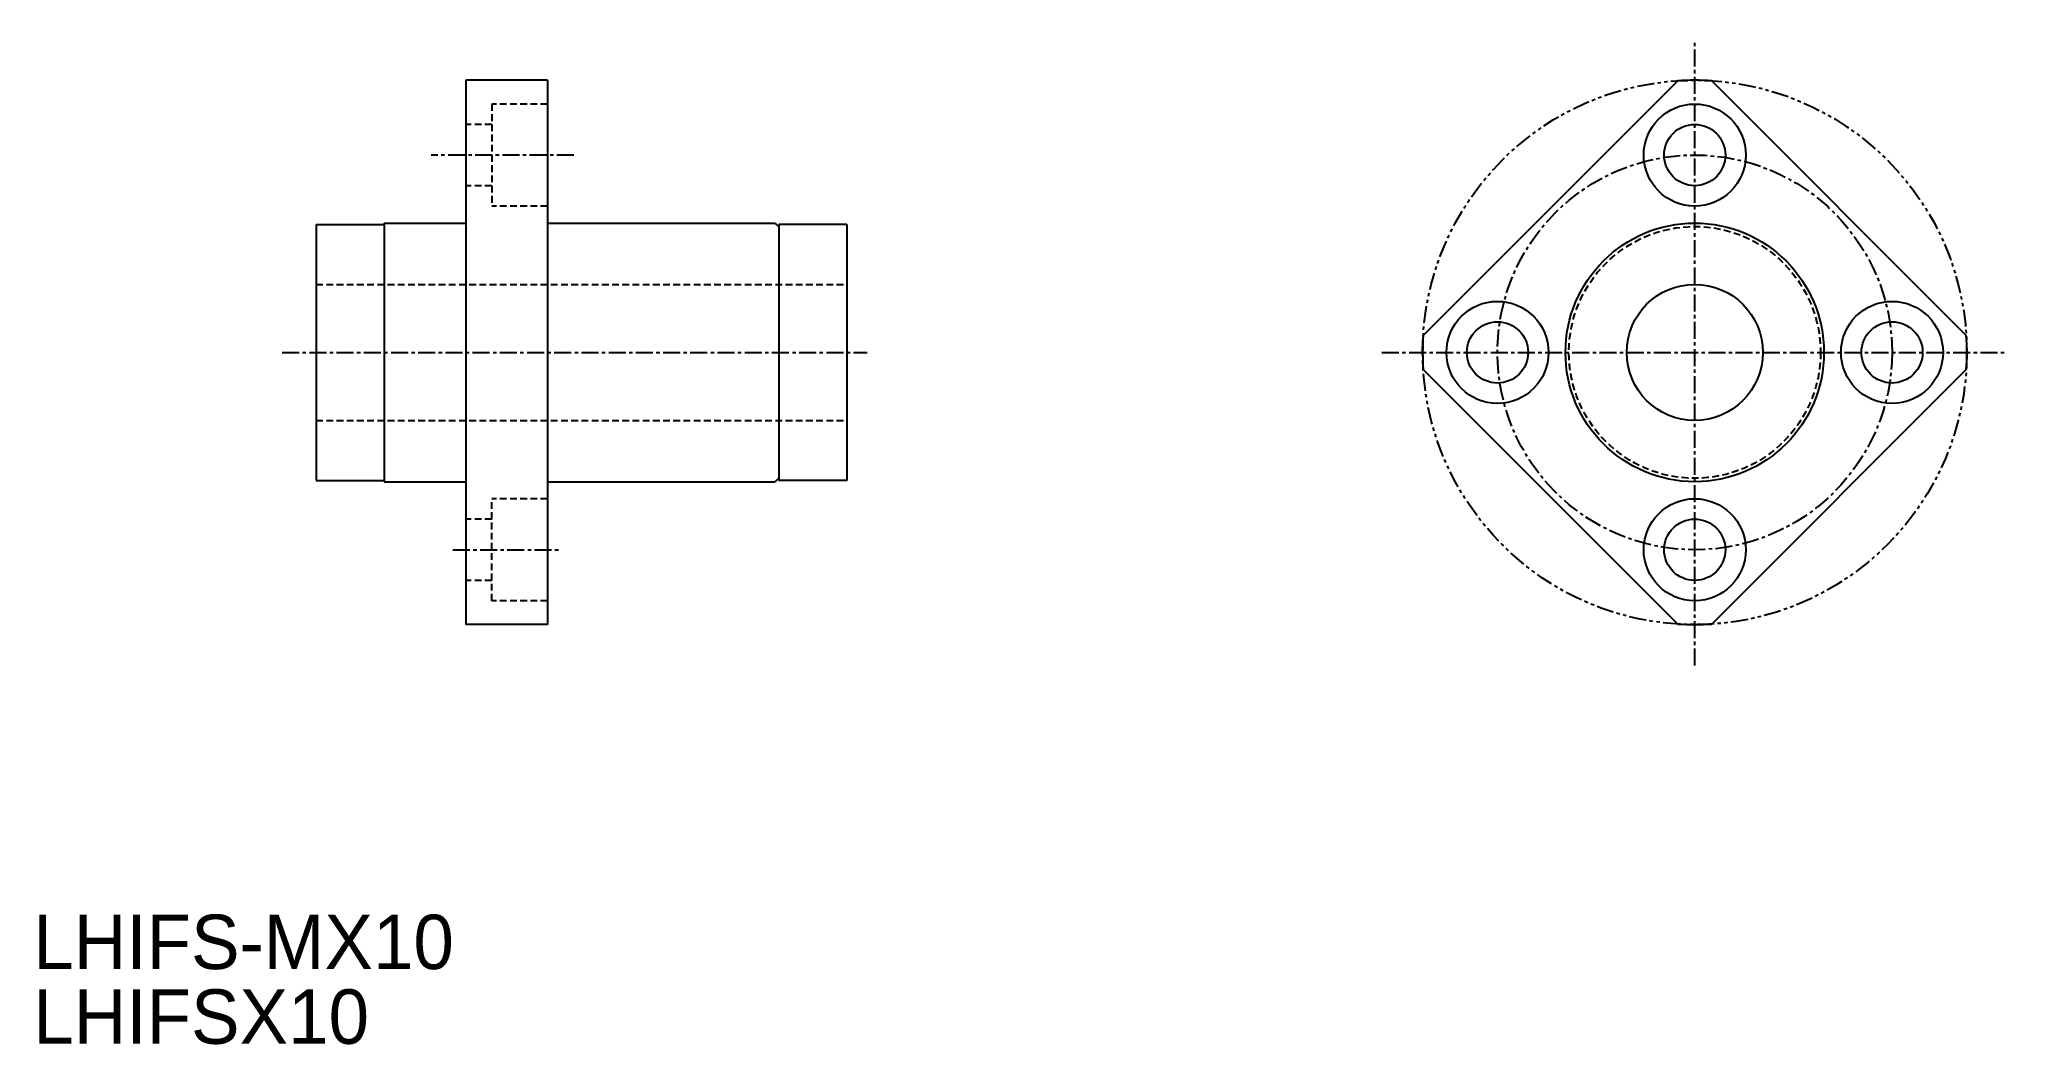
# Model space of a CAD drawing. Extents: x 216 to 360, y 117 to 191.
import ezdxf

# ---------------------------------------------------------------- set-up
doc = ezdxf.new("R2010")
doc.units = 0
for name, pattern in [('CENTER', [2, 1.25, -0.25, 0.25, -0.25]), ('DASHED', [0.75, 0.5, -0.25]), ('PHANTOM', [2.5, 1.25, -0.25, 0.25, -0.25, 0.25, -0.25])]:
    doc.linetypes.add(name, pattern=pattern)
doc.layers.get('0').update_dxf_attribs({"linetype": 'CONTINUOUS'})
doc.layers.add('CENTER', color=1, linetype='CENTER')

msp = doc.modelspace()

# ---------------------------------------------------------------- linework, layer by layer
at = {"color": 7, "linetype": 'CONTINUOUS'}
for p, q in [((252.85, 188.32), (246.85, 188.32)), ((246.85, 188.32), (246.85, 148.32)), ((252.85, 188.32), (252.85, 148.32)), ((335.93, 188.28), (317.22, 169.57)), ((357.14, 169.57), (338.43, 188.28)), ((235.85, 177.72), (235.85, 158.92)), ((235.85, 177.72), (240.85, 177.72)), ((240.85, 177.82), (240.85, 158.82)), ((240.85, 177.82), (246.85, 177.82)), ((252.85, 177.82), (269.55, 177.82)), ((269.85, 177.72), (269.85, 158.92)), ((274.85, 177.72), (269.85, 177.72)), ((274.85, 177.72), (274.85, 158.92)), ((335.93, 148.36), (317.22, 167.07)), ((357.14, 167.07), (338.43, 148.36)), ((235.85, 158.92), (240.85, 158.92)), ((240.85, 158.82), (246.85, 158.82)), ((252.85, 158.82), (269.55, 158.82)), ((274.85, 158.92), (269.85, 158.92)), ((252.85, 148.32), (246.85, 148.32))]:
    msp.add_line(p, q, dxfattribs=at)
at = {"color": 3, "linetype": 'DASHED'}
for p, q in [((252.85, 186.57), (248.75, 186.57)), ((248.75, 186.57), (248.75, 179.07)), ((248.75, 185.07), (246.85, 185.07)), ((248.75, 180.57), (246.85, 180.57)), ((252.85, 179.07), (248.75, 179.07)), ((235.85, 173.32), (274.85, 173.32)), ((235.85, 163.32), (274.85, 163.32)), ((248.75, 150.07), (248.75, 157.57)), ((252.85, 157.57), (248.75, 157.57)), ((248.75, 156.07), (246.85, 156.07)), ((248.75, 151.57), (246.85, 151.57)), ((252.85, 150.07), (248.75, 150.07))]:
    msp.add_line(p, q, dxfattribs=at)
at = {"color": 3, "linetype": 'PHANTOM'}
msp.add_circle((337.18, 168.32), 20, dxfattribs=at)
at = {"color": 7, "linetype": 'CONTINUOUS'}
for centre, radius in [((337.18, 182.82), 3.75), ((337.18, 182.82), 2.25), ((337.18, 168.32), 9.5), ((337.18, 168.32), 5), ((322.68, 168.32), 3.75), ((351.68, 168.32), 3.75), ((322.68, 168.32), 2.25), ((351.68, 168.32), 2.25), ((337.18, 153.82), 3.75), ((337.18, 153.82), 2.25)]:
    msp.add_circle(centre, radius, dxfattribs=at)
at = {"color": 3, "linetype": 'DASHED'}
msp.add_circle((337.18, 168.32), 9.25, dxfattribs=at)
at = {"color": 7, "linetype": 'CONTINUOUS'}
for centre, radius, start, end in [((337.18, 168.32), 20, 86.4096, 93.5904), ((269.1, 177.04), 0.9, 33.5573, 59.4416), ((337.18, 168.32), 20, 176.4096, 183.5904), ((337.18, 168.32), 20, 356.4096, 3.5904), ((269.1, 159.59), 0.9, 300.5584, 326.4427), ((337.18, 168.32), 20, 266.4096, 273.5904)]:
    msp.add_arc(centre, radius, start, end, dxfattribs=at)
at = {"layer": 'CENTER', "color": 1, "linetype": 'CENTER'}
for p, q in [((337.18, 145.32), (337.18, 191.32)), ((254.79, 182.82), (244.29, 182.82)), ((233.35, 168.32), (276.35, 168.32)), ((314.18, 168.32), (360.18, 168.32)), ((245.9, 153.82), (253.9, 153.82))]:
    msp.add_line(p, q, dxfattribs=at)
msp.add_circle((337.18, 168.32), 14.5, dxfattribs=at)

# ---------------------------------------------------------------- texts
at = {"color": 7, "linetype": 'CONTINUOUS'}
for s, p in [('LHIFS-MX10', (215.06, 123.01)), ('LHIFSX10', (215.06, 117.52))]:
    msp.add_text(s, height=4, dxfattribs=at).set_placement(p)

doc.saveas('drawing.dxf')
